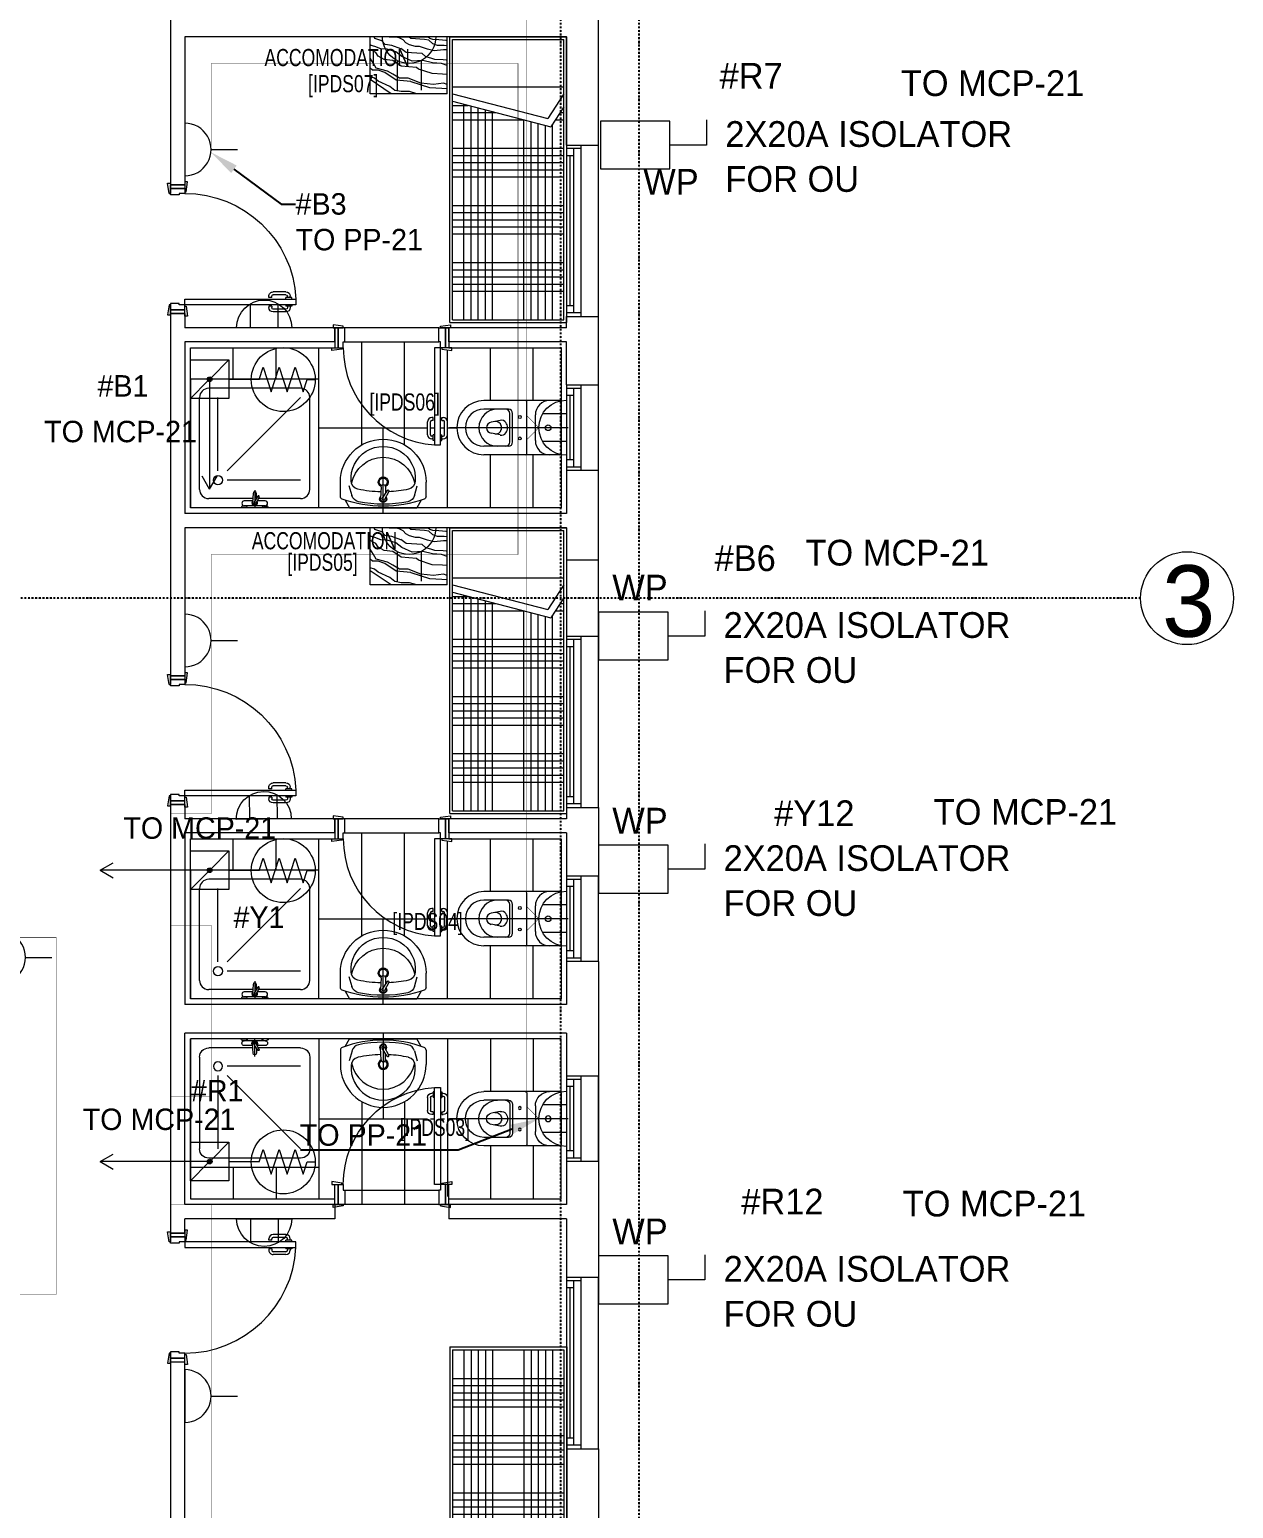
# Model space of a CAD drawing. Header units: metres. Extents: x 85953 to 212055, y -1481497 to -1363692.
# Drawn here: x 111294 to 119723, y -1388507 to -1378159 of the extents above; entities that cross this region are included whole.
import ezdxf
from ezdxf import colors
from ezdxf.entities.mleader import LeaderData, LeaderLine
from ezdxf.math import Vec2, Vec3

# ---------------------------------------------------------------- set-up
doc = ezdxf.new("R2010")
doc.units = ezdxf.units.M
doc.linetypes.add('DASHDOT', pattern=[25.4, 12.7, -6.35, 0, -6.35])
for name, color, linetype, lineweight in [('72_EGR_BASE_TEXT', 8, 'Continuous', 0), ('Aluminum', 8, 'Continuous', 0), ('AxisBalloons_2', 8, 'Continuous', 0), ('car', 8, 'Continuous', 0), ('Medical Equipment and Furniture', 8, 'Continuous', 0), ('Proj', 8, 'Continuous', 0), ('SANIT', 8, 'Continuous', 0), ('Structure', 8, 'Continuous', 9), ('TEXT', 8, 'Continuous', 0), ('Tiles', 8, 'Continuous', 0), ('Walls', 8, 'Continuous', 0), ('Wooden Joinery', 8, 'Continuous', 0)]:
    doc.layers.add(name, color=color, linetype=linetype, lineweight=lineweight)
doc.layers.add('AMA-SO-POWER', color=7, linetype='Continuous', true_color=0x487e3e)
doc.layers.add('axes', color=8, linetype='Continuous')
for name, color, linetype, lineweight, true_color in [('E-POWR', 7, 'Continuous', 9, 0x487e3e), ('E-POWR-IDEN _1-100_', 7, 'Continuous', 9, 0x487e3e), ('E-PW', 7, 'Continuous', 9, 0x487e3e), ('EXF', 7, 'Continuous', 0, 0x487e3e)]:
    doc.layers.add(name, color=color, linetype=linetype, lineweight=lineweight, true_color=true_color)
doc.styles.add('Optima_5', font='', dxfattribs={"height": 3.001645})
doc.styles.get("Standard").update_dxf_attribs({"font": 'GOTHIC.TTF'})
doc.styles.add('X3G_ENTITY_2587EA', font='swisscl.ttf', dxfattribs={"height": 200})
doc.styles.get('Optima_5').set_extended_font_data('Optima')

# ---------------------------------------------------------------- blocks, each defined once
blk = doc.blocks.new('NORMAL SOCKET')
at = {"layer": 'E-POWR'}
for p, q in [((0, 308), (0, 615)), ((-308, 0), (308, 0))]:
    blk.add_line(p, q, dxfattribs=at)
blk.add_ellipse((0, 0), major_axis=(33, 306), ratio=1, start_param=4.81904, end_param=7.960633, dxfattribs=at)
blk = doc.blocks.new('GI-041_dwg_E-SKT2-3902840-GI-041')
at = {"layer": 'E-POWR'}
blk.add_line((0.198, 0), (-0.198, 0), dxfattribs=at)
at = {"layer": 'E-PW'}
for p, q in [((-0.088, 0.177), (-0.088, 0.394)), ((0.088, 0.177), (0.088, 0.394)), ((-0.147, 0), (0.147, 0))]:
    blk.add_line(p, q, dxfattribs=at)
blk.add_arc((0, 0), 0.197, 0.0142, 180.0142, dxfattribs=at)
blk = doc.blocks.new('GI-041_dwg__U120-3902841-GI-041')
at = {"layer": 'E-POWR', "flags": 128}
blk.add_lwpolyline([(-0.1145, 0), (0.1145, 0), (0.1145, 0.1572), (-0.1145, 0.1572)], close=True, dxfattribs=at)
blk.add_lwpolyline([(0.2354, 0.1613), (0.2354, 0.0786), (0.1145, 0.0786)], dxfattribs=at)
blk = doc.blocks.new('WALL OUTLET')
at = {"layer": 'E-POWR', "extrusion": (9.94399e-05, 4.90741e-07, 1)}
blk.add_line((-193, 0, 0), (193, 0, 0), dxfattribs=at)
blk.add_line((-193, 0, 0), (193, 0, 0), dxfattribs=at)
at = {"layer": 'E-POWR', "extrusion": (9.94399e-05, 4.90741e-07, 1), "elevation": 0}
for points in [[(-97, 0), (-97, 168)], [(97, 0), (97, 168)]]:
    blk.add_lwpolyline(points, dxfattribs=at)
at = {"layer": 'E-POWR', "extrusion": (9.94399e-05, 4.90741e-07, 1)}
blk.add_arc((0, 0, 0), 193, 359.9963, 179.9963, dxfattribs=at)
blk = doc.blocks.new('E-WATER HEATER SKT')
at = {"layer": 'E-POWR'}
h = blk.add_hatch(color=256, dxfattribs=at)
h.dxf.hatch_style = 1
h.paths.add_polyline_path([(-0.4153, 0.0019, 1), (-0.4426, 0.0019, 1)])
for p, q in [((-0.5415, -0.1106), (-0.5415, 0.1144)), ((-0.5415, 0.1144), (-0.3165, 0.1144))]:
    blk.add_line(p, q, dxfattribs=at)
blk.add_lwpolyline([(-0.5415, 0.1144), (-0.3165, 0.1144), (-0.3165, -0.1106), (-0.5415, -0.1106)], close=True, dxfattribs=at)
for points in [[(-0.4208, 0.01), (-0.3165, 0.1144)], [(-0.1398, 0), (-0.3165, 0)], [(-0.1398, 0), (-0.1165, 0.0717), (-0.0932, 0)], [(-0.1398, 0), (-0.1165, 0.0717), (-0.0699, -0.0717), (-0.0233, 0.0717), (0.0233, -0.0717), (0.0699, 0.0717), (0.1165, -0.0717), (0.1398, 0), (0.1865, 0)], [(-0.0932, 0), (-0.0699, -0.0717), (-0.0466, 0)], [(-0.0466, 0), (-0.0233, 0.0717), (0, 0)], [(0, 0), (0.0233, -0.0717), (0.0466, 0)], [(0.0466, 0), (0.0699, 0.0717), (0.0932, 0)], [(0.0932, 0), (0.1165, -0.0717), (0.1398, 0)], [(-0.5415, -0.1106), (-0.4371, -0.0063)]]:
    blk.add_lwpolyline(points, dxfattribs=at)
for centre, radius in [((0, 0), 0.1865), ((-0.429, 0.0019), 0.0137)]:
    blk.add_circle(centre, radius, dxfattribs=at)
blk = doc.blocks.new('arrow')
at = {"layer": 'E-POWR'}
for points in [[(139990, -1398285), (140758, -1398285), (140758, -1398285)], [(140758, -1398285), (140667, -1398232)], [(140758, -1398285), (140667, -1398337)]]:
    blk.add_lwpolyline(points, dxfattribs=at)
blk = doc.blocks.new('Bedside')
at = {"layer": 'Medical Equipment and Furniture'}
for p, q in [((-470528, -309418), (-470528, -308878)), ((-470528, -308878), (-470128, -308878)), ((-470128, -309418), (-470128, -308878)), ((-470528, -309418), (-470128, -309418))]:
    blk.add_line(p, q, dxfattribs=at)
for points in [[(-470528, -309025), (-470428, -308878)], [(-470528, -309204), (-470512, -309154), (-470512, -309095), (-470504, -309052), (-470475, -309017), (-470439, -308935), (-470417, -308908), (-470409, -308878)], [(-470461, -309418), (-470453, -309391), (-470461, -309322), (-470453, -309233), (-470417, -309144), (-470417, -309083), (-470390, -309037), (-470369, -308999), (-470348, -308921), (-470315, -308901), (-470277, -308879), (-470276, -308878)], [(-470377, -308980), (-470361, -308935), (-470361, -308895), (-470348, -308878)], [(-470330, -309418), (-470315, -309378), (-470310, -309315), (-470293, -309248), (-470299, -309172), (-470266, -309099), (-470233, -309059), (-470215, -308997), (-470212, -308952), (-470195, -308910), (-470188, -308886), (-470185, -308878)], [(-470294, -309036), (-470288, -308976), (-470263, -308935), (-470237, -308917), (-470220, -308883), (-470220, -308882)], [(-470212, -309094), (-470188, -309030), (-470182, -308982), (-470157, -308959), (-470139, -308910), (-470128, -308906)], [(-470492, -309418), (-470490, -309379), (-470485, -309295), (-470444, -309166), (-470440, -309162), (-470432, -309061), (-470377, -308980)], [(-470392, -309418), (-470390, -309385), (-470386, -309313), (-470355, -309216), (-470343, -309203), (-470334, -309096), (-470294, -309036)], [(-470294, -309418), (-470291, -309413), (-470290, -309390), (-470287, -309332), (-470266, -309266), (-470246, -309243), (-470237, -309130), (-470211, -309092)], [(-470220, -309418), (-470220, -309391), (-470226, -309327), (-470215, -309279), (-470195, -309223), (-470195, -309196), (-470185, -309154), (-470171, -309127), (-470150, -309109), (-470136, -309082), (-470128, -309055)], [(-470192, -309418), (-470190, -309396), (-470188, -309350), (-470177, -309316), (-470152, -309288), (-470147, -309258), (-470139, -309164), (-470128, -309148)], [(-470157, -309418), (-470153, -309411), (-470150, -309358), (-470148, -309317), (-470141, -309296), (-470128, -309281)]]:
    blk.add_lwpolyline(points, dxfattribs=at)
blk = doc.blocks.new('bed domestic1')
at = {"layer": 'Medical Equipment and Furniture'}
for p, q in [((-472128, -309435), (-470128, -309435)), ((-472128, -309435), (-472128, -310255)), ((-472108, -309455), (-470148, -309455)), ((-472108, -309455), (-472108, -310235)), ((-471908, -309455), (-471908, -310235)), ((-471858, -309455), (-471858, -310235)), ((-471808, -309455), (-471808, -310235)), ((-471758, -309455), (-471758, -310235)), ((-471708, -309455), (-471708, -310235)), ((-471508, -309455), (-471508, -310235)), ((-471458, -309455), (-471458, -310235)), ((-471408, -309455), (-471408, -310235)), ((-471358, -309455), (-471358, -310235)), ((-471308, -309455), (-471308, -310235)), ((-471108, -309455), (-471108, -310235)), ((-471058, -309455), (-471058, -310235)), ((-471008, -309455), (-471008, -310235)), ((-470958, -309455), (-470958, -310235)), ((-470908, -309455), (-470908, -310235)), ((-470579, -309455), (-470757, -310143)), ((-470708, -309455), (-470708, -309952)), ((-470528, -309455), (-470700, -310121)), ((-470658, -309455), (-470658, -309758)), ((-470608, -309455), (-470608, -309564)), ((-470478, -309455), (-470478, -310235)), ((-470148, -309455), (-470148, -310235)), ((-470128, -309435), (-470128, -310255)), ((-472108, -309535), (-470600, -309535)), ((-472108, -309585), (-470613, -309585)), ((-472108, -309635), (-470626, -309635)), ((-472108, -309685), (-470639, -309685)), ((-472108, -309735), (-470652, -309735)), ((-472108, -309955), (-470708, -309955)), ((-472108, -310005), (-470721, -310005)), ((-472108, -310055), (-470734, -310055)), ((-472108, -310105), (-470747, -310105)), ((-470618, -310235), (-470757, -310143)), ((-470528, -310235), (-470700, -310121)), ((-472108, -310155), (-470739, -310155)), ((-472108, -310235), (-470148, -310235)), ((-470708, -310176), (-470708, -310235)), ((-470658, -310209), (-470658, -310235)), ((-472128, -310255), (-470128, -310255))]:
    blk.add_line(p, q, dxfattribs=at)
blk = doc.blocks.new('PORTE9010')
at = {"layer": 'Wooden Joinery'}
for p, q in [((-0.311, 1.168), (-0.321, 1.168)), ((-0.311, 1.148), (-0.321, 1.148)), ((-0.311, 1.178), (-0.311, 1.138)), ((-0.301, 1.178), (-0.311, 1.178)), ((-0.261, 1.178), (-0.251, 1.178)), ((-0.251, 1.178), (-0.251, 1.138)), ((-0.251, 1.168), (-0.241, 1.168)), ((-0.251, 1.148), (-0.241, 1.148)), ((-0.351, 1.138), (-0.351, 1.048)), ((-0.331, 1.138), (-0.331, 1.048)), ((-0.311, 1.038), (-0.321, 1.038)), ((-0.301, 1.138), (-0.311, 1.138)), ((-0.311, 1.038), (-0.311, 1.018)), ((-0.261, 1.138), (-0.251, 1.138)), ((-0.251, 1.038), (-0.241, 1.038)), ((-0.251, 1.038), (-0.251, 1.018)), ((-0.231, 1.138), (-0.231, 1.048)), ((-0.211, 1.138), (-0.211, 1.048)), ((-0.311, 1.018), (-0.321, 1.018)), ((-0.251, 1.018), (-0.241, 1.018))]:
    blk.add_line(p, q, dxfattribs=at)
for points in [[(-0.261, 0.429), (-0.261, 1.208), (-0.301, 1.208), (-0.301, 0.429)], [(-0.311, 0.429), (-0.311, 0.439), (-0.381, 0.449), (-0.381, 0.429)], [(0.489, 0.429), (0.489, 0.439), (0.559, 0.449), (0.559, 0.429)], [(-0.301, 0.329), (-0.301, 0.319), (-0.371, 0.309), (-0.371, 0.329)], [(0.479, 0.329), (0.479, 0.319), (0.549, 0.309), (0.549, 0.329)]]:
    blk.add_lwpolyline(points, close=True, dxfattribs=at)
for points in [[(-0.336, 0.429), (-0.336, 0.329), (-0.361, 0.329), (-0.361, 0.429), (-0.336, 0.429)], [(-0.336, 0.429), (-0.301, 0.429), (-0.301, 0.389), (-0.291, 0.389), (-0.291, 0.329), (-0.336, 0.329), (-0.336, 0.429)], [(0.514, 0.429), (0.479, 0.429), (0.479, 0.389), (0.469, 0.389), (0.469, 0.329), (0.514, 0.329), (0.514, 0.429)], [(0.514, 0.429), (0.514, 0.329), (0.539, 0.329), (0.539, 0.429), (0.514, 0.429)]]:
    blk.add_lwpolyline(points, dxfattribs=at)
for centre, radius, start, end in [((-0.321, 1.138), 0.03, 90, 180), ((-0.321, 1.138), 0.01, 90, 180), ((-0.301, 0.429), 0.78, 0, 87.0605), ((-0.241, 1.138), 0.03, 0, 90), ((-0.241, 1.138), 0.01, 0, 90), ((-0.321, 1.048), 0.03, 180, 270), ((-0.321, 1.048), 0.01, 180, 270), ((-0.241, 1.048), 0.01, 270, 0), ((-0.241, 1.048), 0.03, 270, 0)]:
    blk.add_arc(centre, radius, start, end, dxfattribs=at)
blk = doc.blocks.new('A$C26754117')
at = {"layer": 'car'}
for p, q in [((750, 820), (90, 820)), ((90, 720), (750, 720))]:
    blk.add_line(p, q, dxfattribs=at)
at = {"layer": 'Wooden Joinery'}
for p, q in [((670, 71), (670, 161)), ((690, 71), (690, 161)), ((710, 191), (700, 191)), ((710, 171), (700, 171)), ((710, 171), (710, 191)), ((770, 191), (780, 191)), ((770, 171), (770, 191)), ((770, 171), (780, 171)), ((790, 71), (790, 161)), ((810, 71), (810, 161)), ((710, 61), (700, 61)), ((710, 41), (700, 41)), ((710, 31), (710, 71)), ((720, 71), (710, 71)), ((720, 31), (710, 31)), ((760, 71), (770, 71)), ((760, 31), (770, 31)), ((770, 31), (770, 71)), ((770, 61), (780, 61)), ((770, 41), (780, 41))]:
    blk.add_line(p, q, dxfattribs=at)
for points in [[(80, 820), (80, 830), (10, 840), (10, 820)], [(760, 820), (760, 830), (830, 840), (830, 820)], [(70, 680), (70, 670), (0, 660), (0, 680)], [(720, 680), (720, 1), (760, 1), (760, 680)], [(770, 680), (770, 670), (840, 660), (840, 680)]]:
    blk.add_lwpolyline(points, close=True, dxfattribs=at)
for points in [[(45, 680), (45, 820), (20, 820), (20, 680), (45, 680)], [(45, 680), (80, 680), (80, 720), (90, 720), (90, 820), (45, 820), (45, 680)], [(795, 680), (760, 680), (760, 720), (750, 720), (750, 820), (795, 820), (795, 680)], [(795, 680), (795, 820), (820, 820), (820, 680), (795, 680)]]:
    blk.add_lwpolyline(points, dxfattribs=at)
for centre, radius, start, end in [((760, 680), 680, 180, 266.6277), ((700, 161), 30, 90, 180), ((700, 161), 10, 90, 180), ((780, 161), 30, 0, 90), ((780, 161), 10, 0, 90), ((700, 71), 30, 180, 270), ((700, 71), 10, 180, 270), ((780, 71), 10, 270, 0), ((780, 71), 30, 270, 0)]:
    blk.add_arc(centre, radius, start, end, dxfattribs=at)
blk = doc.blocks.new('SHOWER TRAY 80x80')
at = {"layer": 'SANIT'}
for p, q in [((0, 0), (0, 0.8)), ((0.8, 0.8), (0, 0.8)), ((0.1143, 0.7429), (0.6857, 0.7429)), ((0.8, 0), (0.8, 0.8)), ((0.0571, 0.4124), (0.0571, 0.6857)), ((0.7429, 0.1143), (0.7429, 0.6857)), ((0.1714, 0.1143), (0.1714, 0.5714)), ((0.2286, 0.6286), (0.6857, 0.6286)), ((0.2286, 0.5714), (0.6857, 0.1143)), ((0.01, 0.455), (0.01, 0.475)), ((0.0163, 0.475), (0.01, 0.475)), ((0.0125, 0.335), (0.0125, 0.465)), ((0.0425, 0.4133), (0.0425, 0.465)), ((0.11, 0.4), (0, 0.4)), ((0.0125, 0.455), (0.01, 0.455)), ((0.0667, 0.3728), (0.0271, 0.3939)), ((0.0895, 0.4105), (0.0316, 0.4139)), ((0.0407, 0.3866), (0.0316, 0.3861)), ((0.0715, 0.3808), (0.0334, 0.4058)), ((0.0425, 0.335), (0.0425, 0.3857)), ((0.0571, 0.1143), (0.0571, 0.3779)), ((0.0608, 0.3878), (0.0895, 0.3895)), ((0.01, 0.345), (0.01, 0.325)), ((0.0125, 0.345), (0.01, 0.345)), ((0.0163, 0.325), (0.01, 0.325)), ((0, 0), (0.8, 0)), ((0.1143, 0.0571), (0.6857, 0.0571))]:
    blk.add_line(p, q, dxfattribs=at)
blk.add_circle((0.1714, 0.6286), 0.0286, dxfattribs=at)
for centre, radius, start, end in [((0.1143, 0.6857), 0.0571, 90, 180), ((0.6857, 0.6857), 0.0571, 360, 90), ((0, 0.475), 0.01, 0, 90), ((0.0275, 0.465), 0.015, 0, 180), ((0, 0.455), 0.01, 270, 0), ((0.03, 0.4), 0.0175, 49.63201, 309.25255), ((0.03, 0.4), 0.014, 83.26708, 276.73292), ((0.03, 0.4), 0.00676, 54.04228, 244.58733), ((0.0691, 0.3768), 0.00467, 239.31481, 59.31481), ((0.0895, 0.4), 0.0105, 270, 90), ((0, 0.345), 0.01, 0, 90), ((0, 0.325), 0.01, 270, 0), ((0.0275, 0.335), 0.015, 180, 0), ((0.1143, 0.1143), 0.0571, 180, 270), ((0.6857, 0.1143), 0.0571, 270, 360)]:
    blk.add_arc(centre, radius, start, end, dxfattribs=at)
blk = doc.blocks.new('lav-manta 60')
at = {"layer": 'SANIT'}
for p, q in [((-0.266, -0.053), (-0.236, 0)), ((-0.236, 0), (0.236, 0)), ((0, 0.04), (0, -0.56)), ((0.266, -0.053), (0.236, 0)), ((-0.3, -0.079), (-0.3, -0.18)), ((-0.218, -0.084), (-0.238, -0.154)), ((-0.015, -0.147), (-0.02, -0.064)), ((0.027, -0.121), (-0.008, -0.067)), ((0.039, -0.114), (0.009, -0.058)), ((0.019, -0.077), (0.02, -0.064)), ((0.218, -0.084), (0.238, -0.154)), ((0.3, -0.079), (0.3, -0.18)), ((0.015, -0.147), (0.017, -0.106))]:
    blk.add_line(p, q, dxfattribs=at)
for centre, radius, start, end in [((-0.28, -0.079), 0.02, 109.8229, 180), ((0, -0.856), 0.846, 70.1771, 109.8229), ((-0.161, -0.101), 0.06, 101.8086, 164.0794), ((0, -0.87), 0.846, 78.1914, 101.8086), ((0, -0.062), 0.025, 320.7474, 220.368), ((0, -0.062), 0.02, 353.2671, 186.682), ((0, -0.062), 0.00966, 25.4127, 215.9577), ((0.161, -0.101), 0.06, 15.9206, 78.1914), ((0.28, -0.079), 0.02, 0, 70.1771), ((0, -0.18), 0.3, 180, 0), ((0, -0.204), 0.225, 174.8142, 5.1858), ((-0.165, -0.189), 0.06, 102.0883, 174.8142), ((0, -0.128), 0.225, 190.6097, 349.3903), ((0, -0.957), 0.846, 91.1572, 102.0883), ((0, -0.18), 0.035, 115.3106, 64.6894), ((0, -0.18), 0.0275, 117.1496, 62.8504), ((0, -0.147), 0.015, 180, 0), ((0, -0.957), 0.846, 88.5486, 88.844), ((0.033, -0.118), 0.00666, 210.6852, 30.6852), ((0, -0.957), 0.846, 77.9117, 87.4274), ((0.165, -0.189), 0.06, 5.1858, 77.9117)]:
    blk.add_arc(centre, radius, start, end, dxfattribs=at)
blk = doc.blocks.new('WC manta')
at = {"layer": 'SANIT'}
for p, q in [((-0.13, 0.18), (-0.13, -0.18)), ((-0.12, 0.19), (0.41, 0.19)), ((0.109, 0.18), (0.109, -0.18)), ((0.239, 0.13), (0.41, 0.13)), ((-0.18, 0), (0.65, 0)), ((0.05, 0.09), (0.05, -0.09)), ((0.209, 0.1), (0.209, -0.1)), ((0.229, 0.1), (0.229, -0.1)), ((0.296, 0.051), (0.358, 0.039)), ((0.296, -0.051), (0.358, -0.039)), ((-0.12, -0.19), (0.41, -0.19)), ((0.239, -0.13), (0.41, -0.13))]:
    blk.add_line(p, q, dxfattribs=at)
for centre, radius in [((-0.04, 0), 0.02), ((0.159, 0.075), 0.01), ((0.159, -0.075), 0.01)]:
    blk.add_circle(centre, radius, dxfattribs=at)
for centre, radius, start, end in [((-0.12, 0.18), 0.01, 90, 180), ((-0.05, 0.09), 0.1, 0, 90), ((0.119, 0.18), 0.01, 90, 180), ((0.239, 0.1), 0.03, 90, 180), ((0.259, 0.1), 0.03, 90, 180), ((0.315, 0), 0.13, 270, 90), ((0.41, 0), 0.19, 270, 90), ((0.41, 0), 0.13, 270, 90), ((0.303, 0), 0.0588, 141.525, 218.475), ((0.288, 0.012), 0.04, 79.4289, 141.525), ((0.345, 0), 0.0588, 166.4176, 193.5824), ((0.327, 0.004), 0.04, 79.4289, 166.4176), ((0.351, 0), 0.04, 280.5711, 79.4289), ((-0.05, -0.09), 0.1, 270, 0), ((0.239, -0.1), 0.03, 180, 270), ((0.259, -0.1), 0.03, 180, 270), ((0.288, -0.012), 0.04, 218.475, 280.5711), ((0.327, -0.004), 0.04, 193.5824, 280.5711), ((-0.12, -0.18), 0.01, 180, 270), ((0.119, -0.18), 0.01, 180, 270)]:
    blk.add_arc(centre, radius, start, end, dxfattribs=at)

msp = doc.modelspace()

# ---------------------------------------------------------------- linework, layer by layer
at = {"layer": 'Aluminum'}
for p, q in [((115053.3, -1378966.7, -2.5), (115053.3, -1380166.7, -2.5)), ((115153.3, -1378991.7, -2.5), (115053.3, -1378991.7, -2.5)), ((115103.3, -1379041.7, -2.5), (115053.3, -1379041.7, -2.5)), ((115078.3, -1380091.7, -2.5), (115078.3, -1379041.7, -2.5)), ((115103.3, -1378991.7, -2.5), (115103.3, -1380141.7, -2.5)), ((115153.3, -1378966.7, -2.5), (115153.3, -1380166.7, -2.5)), ((115103.3, -1380091.7, -2.5), (115053.3, -1380091.7, -2.5)), ((115153.3, -1380141.7, -2.5), (115053.3, -1380141.7, -2.5)), ((115053.3, -1380644.7, -2.5), (115053.3, -1381244.7, -2.5)), ((115153.3, -1380669.7, -2.5), (115053.3, -1380669.7, -2.5)), ((115103.3, -1380669.7, -2.5), (115103.3, -1381219.7, -2.5)), ((115153.3, -1380644.7, -2.5), (115153.3, -1381244.7, -2.5)), ((115103.3, -1380719.7, -2.5), (115053.3, -1380719.7, -2.5)), ((115078.3, -1381169.7, -2.5), (115078.3, -1380719.7, -2.5)), ((115103.3, -1381169.7, -2.5), (115053.3, -1381169.7, -2.5)), ((115153.3, -1381219.7, -2.5), (115053.3, -1381219.7, -2.5)), ((115053.3, -1382402.7, -0.1), (115053.3, -1383602.7, -0.1)), ((115153.3, -1382427.7, -0.1), (115053.3, -1382427.7, -0.1)), ((115103.3, -1382427.7, -0.1), (115103.3, -1383577.7, -0.1)), ((115153.3, -1382402.7, -0.1), (115153.3, -1383602.7, -0.1)), ((115103.3, -1382477.7, -0.1), (115053.3, -1382477.7, -0.1)), ((115078.3, -1383527.7, -0.1), (115078.3, -1382477.7, -0.1)), ((115103.3, -1383527.7, -0.1), (115053.3, -1383527.7, -0.1)), ((115153.3, -1383577.7, -0.1), (115053.3, -1383577.7, -0.1)), ((115053.3, -1384080.7, -0.1), (115053.3, -1384680.7, -0.1)), ((115153.3, -1384105.7, -0.1), (115053.3, -1384105.7, -0.1)), ((115103.3, -1384105.7, -0.1), (115103.3, -1384655.7, -0.1)), ((115153.3, -1384080.7, -0.1), (115153.3, -1384680.7, -0.1)), ((115103.3, -1384155.7, -0.1), (115053.3, -1384155.7, -0.1)), ((115078.3, -1384605.7, -0.1), (115078.3, -1384155.7, -0.1)), ((115103.3, -1384605.7, -0.1), (115053.3, -1384605.7, -0.1)), ((115153.3, -1384655.7, -0.1), (115053.3, -1384655.7, -0.1)), ((115053.3, -1385480.7, 2.3), (115053.3, -1386080.7, 2.3)), ((115153.3, -1385505.7, 2.3), (115053.3, -1385505.7, 2.3)), ((115103.3, -1385555.7, 2.3), (115053.3, -1385555.7, 2.3)), ((115078.3, -1386005.7, 2.3), (115078.3, -1385555.7, 2.3)), ((115103.3, -1385505.7, 2.3), (115103.3, -1386055.7, 2.3)), ((115153.3, -1385480.7, 2.3), (115153.3, -1386080.7, 2.3)), ((115103.3, -1386005.7, 2.3), (115053.3, -1386005.7, 2.3)), ((115153.3, -1386055.7, 2.3), (115053.3, -1386055.7, 2.3)), ((115053.3, -1386889.7, 0.5), (115053.3, -1388089.7, 0.5)), ((115153.3, -1386914.7, 0.5), (115053.3, -1386914.7, 0.5)), ((115103.3, -1386914.7, 0.5), (115103.3, -1388064.7, 0.5)), ((115153.3, -1386889.7, 0.5), (115153.3, -1388089.7, 0.5)), ((115103.3, -1386964.7, 0.5), (115053.3, -1386964.7, 0.5)), ((115078.3, -1388014.7, 0.5), (115078.3, -1386964.7, 0.5)), ((115103.3, -1388014.7, 0.5), (115053.3, -1388014.7, 0.5)), ((115153.3, -1388064.7, 0.5), (115053.3, -1388064.7, 0.5))]:
    msp.add_line(p, q, dxfattribs=at)
at = {"layer": 'axes', "linetype": 'DASHDOT'}
for p, q in [((115013.3, -1477267.4, -0.1), (115013.3, -1366741.8, -0.1)), ((115563.3, -1477267.4, -0.1), (115563.3, -1366741.8, -0.1)), ((119073.3, -1382137.7, 2.3), (95447.5, -1382137.7, 2.3))]:
    msp.add_line(p, q, dxfattribs=at)
at = {"layer": 'AxisBalloons_2', "color": 1}
msp.add_circle((119398.3, -1382137.7, 2.3), 325, dxfattribs=at)
at = {"layer": 'E-POWR', "const_width": 3, "elevation": -4.8}
msp.add_lwpolyline([(112564.9, -1378997.8), (112564.9, -1378395.6), (114713.8, -1378395.6), (114713.8, -1381831.6), (112564.9, -1381831.6), (112564.9, -1383646.3), (112280.3, -1383646.3), (112280.3, -1384426.4), (112564.9, -1384426.4), (112564.9, -1385627.6), (112280.3, -1385627.6), (112280.3, -1386380.7), (112564.9, -1386380.7), (112564.9, -1389206.5), (113972.7, -1389206.5)], dxfattribs=at)
msp.add_lwpolyline([(110980.3, -1387010.9), (110980.3, -1384510.9), (111480.3, -1384510.9), (111480.3, -1387010.9)], close=True, dxfattribs=at)
at = {"layer": 'EXF', "const_width": 3}
msp.add_lwpolyline([(108984.4, -1370978.3), (112246.1, -1370978.3), (112333.3, -1370891.1), (112420.4, -1370978.3), (113546.1, -1370978.3), (113633.3, -1370891.1), (113720.4, -1370978.3), (114776.3, -1370978.3), (114772.9, -1377421.5), (114860.1, -1377508.7), (114772.9, -1377595.9), (114772.7, -1380857.5), (114859.8, -1380944.7), (114772.7, -1381031.9), (114772.7, -1384293.5), (114859.8, -1384380.7), (114772.7, -1384467.9), (114772.7, -1385693.5), (114859.8, -1385780.7), (114859.8, -1385780.7)], dxfattribs=at)
at = {"layer": 'Proj'}
for p, q in [((115278.3, -1380166.7, -2.5), (115278.3, -1378966.7, -2.5)), ((113320.3, -1380604.7, -0.1), (113320.3, -1380384.7, -0.1)), ((115278.3, -1381244.7, -2.5), (115278.3, -1380644.7, -2.5)), ((115278.3, -1383602.7, 2.3), (115278.3, -1382402.7, 2.3)), ((113320.3, -1384040.7, -0.1), (113320.3, -1383820.7, -0.1)), ((115278.3, -1384680.7, -0.1), (115278.3, -1384080.7, -0.1)), ((115278.3, -1386080.7, 2.3), (115278.3, -1385480.7, 2.3)), ((113320.3, -1386120.7, -0.1), (113320.3, -1386340.7, -0.1)), ((115278.3, -1388089.7, 0.5), (115278.3, -1386889.7, 0.5))]:
    msp.add_line(p, q, dxfattribs=at)
at = {"layer": 'Structure', "elevation": -0.1}
msp.add_lwpolyline([(115053.3, -1382402.7), (115278.3, -1382402.7), (115278.3, -1381872.7), (115053.3, -1381872.7)], close=True, dxfattribs=at)
at = {"layer": 'Tiles'}
for p, q in [((112720.3, -1380604.7, -0.1), (112720.3, -1380384.7, -0.1)), ((113020.3, -1380604.7, -0.1), (113020.3, -1380384.7, -0.1)), ((113620.3, -1381064.9, -0.1), (113620.3, -1380344.7, -0.1)), ((113920.3, -1381064.9, -0.1), (113920.3, -1380344.7, -0.1)), ((114220.3, -1381504.7, -0.1), (114220.3, -1380400.4, -0.1)), ((114520.3, -1380754.7, -0.1), (114520.3, -1380384.7, -0.1)), ((114820.3, -1380754.7, -0.1), (114820.3, -1380384.7, -0.1)), ((113320.3, -1380944.7, -0.1), (114080.3, -1380944.7, -0.1)), ((114100.3, -1380944.7, -0.1), (114130.3, -1380944.7, -0.1)), ((114170.3, -1380944.7, -0.1), (114200.3, -1380944.7, -0.1)), ((114220.3, -1380944.7, -0.1), (114285.3, -1380944.7, -0.1)), ((114520.3, -1381504.7, -0.1), (114520.3, -1381134.7, -0.1)), ((114820.3, -1381504.7, -0.1), (114820.3, -1381134.7, -0.1)), ((113620.3, -1384500.9, -0.1), (113620.3, -1383780.7, -0.1)), ((113920.3, -1384500.9, -0.1), (113920.3, -1383780.7, -0.1)), ((112720.3, -1384040.7, -0.1), (112720.3, -1383820.7, -0.1)), ((113020.3, -1384040.7, -0.1), (113020.3, -1383820.7, -0.1)), ((114220.3, -1384940.7, -0.1), (114220.3, -1383836.4, -0.1)), ((114520.3, -1384190.7, -0.1), (114520.3, -1383820.7, -0.1)), ((114820.3, -1384190.7, -0.1), (114820.3, -1383820.7, -0.1)), ((113320.3, -1384380.7, -0.1), (114080.3, -1384380.7, -0.1)), ((114100.3, -1384380.7, -0.1), (114130.3, -1384380.7, -0.1)), ((114170.3, -1384380.7, -0.1), (114200.3, -1384380.7, -0.1)), ((114220.3, -1384380.7, -0.1), (114285.3, -1384380.7, -0.1)), ((114520.3, -1384940.7, -0.1), (114520.3, -1384570.7, -0.1)), ((114820.3, -1384940.7, -0.1), (114820.3, -1384570.7, -0.1)), ((114220.3, -1385220.7, -0.1), (114220.3, -1386325, -0.1)), ((114520.3, -1385220.7, -0.1), (114520.3, -1385590.7, -0.1)), ((114820.3, -1385220.7, -0.1), (114820.3, -1385590.7, -0.1)), ((113620.3, -1385660.5, -0.1), (113620.3, -1386380.7, -0.1)), ((113920.3, -1385660.5, -0.1), (113920.3, -1386380.7, -0.1)), ((113320.3, -1385780.7, -0.1), (114080.3, -1385780.7, -0.1)), ((114100.3, -1385780.7, -0.1), (114130.3, -1385780.7, -0.1)), ((114170.3, -1385780.7, -0.1), (114200.3, -1385780.7, -0.1)), ((114220.3, -1385780.7, -0.1), (114285.3, -1385780.7, -0.1)), ((114520.3, -1385970.7, -0.1), (114520.3, -1386340.7, -0.1)), ((114820.3, -1385970.7, -0.1), (114820.3, -1386340.7, -0.1)), ((112720.3, -1386120.7, -0.1), (112720.3, -1386340.7, -0.1)), ((113020.3, -1386120.7, -0.1), (113020.3, -1386340.7, -0.1))]:
    msp.add_line(p, q, dxfattribs=at)
at = {"layer": 'Tiles', "elevation": -0.1}
for points in [[(114230.3, -1380384.7), (115015.3, -1380384.7), (115015.3, -1381504.7), (112420.3, -1381504.7), (112420.3, -1380384.7), (113430.3, -1380384.7)], [(114230.3, -1383820.7), (115015.3, -1383820.7), (115015.3, -1384940.7), (112420.3, -1384940.7), (112420.3, -1383820.7), (113430.3, -1383820.7)], [(114230.3, -1386340.7), (115015.3, -1386340.7), (115015.3, -1385220.7), (112420.3, -1385220.7), (112420.3, -1386340.7), (113430.3, -1386340.7)]]:
    msp.add_lwpolyline(points, dxfattribs=at)
at = {"layer": 'Walls'}
for p, q in [((112280.3, -1376708.7, -0.1), (112280.3, -1379244.7, -0.1)), ((115278.3, -1378966.7, -2.5), (115278.3, -1377808.7, -2.5)), ((115053.3, -1378208.7, -0.1), (112380.3, -1378208.7, -0.1)), ((112380.3, -1378208.7, -0.1), (112380.3, -1379244.7, -0.1)), ((115053.3, -1378966.7, -2.5), (115053.3, -1378208.7, -2.5)), ((115053.3, -1378966.7, -2.5), (115278.3, -1378966.7, -2.5)), ((112380.3, -1379244.7, -0.1), (112280.3, -1379244.7, -0.1)), ((112380.3, -1380144.7, -0.1), (112280.3, -1380144.7, -0.1)), ((112280.3, -1380144.7, -0.1), (112280.3, -1382680.7, -0.1)), ((112380.3, -1380144.7, -0.1), (112380.3, -1380244.7, -0.1)), ((115053.3, -1380166.7, -2.5), (115278.3, -1380166.7, -2.5)), ((115053.3, -1380244.7, -2.5), (115053.3, -1380166.7, -2.5)), ((115278.3, -1380644.7, -2.5), (115278.3, -1380166.7, -2.5)), ((113430.3, -1380244.7, -0.1), (112380.3, -1380244.7, -0.1)), ((113430.3, -1380344.7, -0.1), (113430.3, -1380244.7, -0.1)), ((114230.3, -1380344.7, -0.1), (114230.3, -1380244.7, -0.1)), ((115053.3, -1380244.7, -0.1), (114230.3, -1380244.7, -0.1)), ((112380.3, -1380344.7, -0.1), (112380.3, -1381544.7, -0.1)), ((113430.3, -1380344.7, -0.1), (112380.3, -1380344.7, -0.1)), ((115053.3, -1380344.7, -0.1), (114230.3, -1380344.7, -0.1)), ((115053.3, -1380644.7, -2.5), (115053.3, -1380344.7, -2.5)), ((115053.3, -1380644.7, -2.5), (115278.3, -1380644.7, -2.5)), ((115053.3, -1381244.7, -2.5), (115053.3, -1381544.7, -2.5)), ((115278.3, -1381244.7, -2.5), (115053.3, -1381244.7, -2.5)), ((115278.3, -1381872.7, -2.5), (115278.3, -1381244.7, -2.5)), ((115053.3, -1381544.7, -0.1), (112380.3, -1381544.7, -0.1)), ((112380.3, -1381644.7, -0.1), (112380.3, -1382680.7, -0.1)), ((115053.3, -1381644.7, -0.1), (112380.3, -1381644.7, -0.1)), ((115053.3, -1381644.7, -2.5), (115053.3, -1381872.7, -2.5)), ((115053.3, -1382474.7, -0.1), (115053.3, -1383680.7, -0.1)), ((112380.3, -1382680.7, -0.1), (112280.3, -1382680.7, -0.1)), ((112380.3, -1383580.7, -0.1), (112280.3, -1383580.7, -0.1)), ((112280.3, -1383580.7, -0.1), (112280.3, -1386570.7, -0.1)), ((112380.3, -1383580.7, -0.1), (112380.3, -1383680.7, -0.1)), ((115053.3, -1383602.7, -0.1), (115278.3, -1383602.7, -0.1)), ((115278.3, -1383602.7, -0.1), (115278.3, -1384080.7, -0.1)), ((113430.3, -1383680.7, -0.1), (112380.3, -1383680.7, -0.1)), ((113430.3, -1383780.7, -0.1), (113430.3, -1383680.7, -0.1)), ((115053.3, -1383680.7, -0.1), (114230.3, -1383680.7, -0.1)), ((114230.3, -1383780.7, -0.1), (114230.3, -1383680.7, -0.1)), ((113430.3, -1383780.7, -0.1), (112380.3, -1383780.7, -0.1)), ((112380.3, -1383780.7, -0.1), (112380.3, -1384980.7, -0.1)), ((115053.3, -1383780.7, -0.1), (114230.3, -1383780.7, -0.1)), ((115053.3, -1383780.7, -0.1), (115053.3, -1384080.7, -0.1)), ((115053.3, -1384080.7, -0.1), (115278.3, -1384080.7, -0.1)), ((115053.3, -1384680.7, -0.1), (115053.3, -1384980.7, -0.1)), ((115278.3, -1384680.7, -0.1), (115053.3, -1384680.7, -0.1)), ((115278.3, -1384680.7, -0.1), (115278.3, -1386889.7, 1.7)), ((115053.3, -1384980.7, -0.1), (112380.3, -1384980.7, -0.1)), ((115053.3, -1385180.7, -0.1), (112380.3, -1385180.7, -0.1)), ((112380.3, -1386380.7, -0.1), (112380.3, -1385180.7, -0.1)), ((115053.3, -1385180.7, 2.3), (115053.3, -1386380.7, 1.1)), ((115053.3, -1385480.7, 2.3), (115278.3, -1385480.7, 2.3)), ((115278.3, -1386080.7, 2.3), (115053.3, -1386080.7, 2.3)), ((113430.3, -1386380.7, -0.1), (112380.3, -1386380.7, -0.1)), ((113430.3, -1386380.7, -0.1), (113430.3, -1386480.7, -0.1)), ((115053.3, -1386380.7, 1.1), (114230.3, -1386380.7, -0.1)), ((114230.3, -1386380.7, -0.1), (114230.3, -1386480.7, -0.1)), ((112380.3, -1386580.7, -0.1), (112380.3, -1386480.7, -0.1)), ((113430.3, -1386480.7, -0.1), (112380.3, -1386480.7, -0.1)), ((115053.3, -1386480.7, 2.3), (114230.3, -1386480.7, -0.1)), ((115053.3, -1386480.7, 2.3), (115053.3, -1386889.7, 1.7)), ((112380.3, -1386580.7, -0.1), (112280.3, -1386580.7, -0.1)), ((115053.3, -1386889.7, 1.7), (115278.3, -1386889.7, 1.7)), ((112280.3, -1387410.7, -0.1), (112280.3, -1389602.7, -0.1)), ((112380.3, -1389377.7, -0.1), (112380.3, -1387480.7, -0.1)), ((115053.3, -1388089.7, 1.7), (115053.3, -1389072.7, 3.5)), ((115053.3, -1388089.7, 1.7), (115278.3, -1388089.7, 1.7)), ((115278.3, -1388089.7, 1.7), (115278.3, -1389072.7, 2.3))]:
    msp.add_line(p, q, dxfattribs=at)

# ---------------------------------------------------------------- block references
at = {"layer": 'AMA-SO-POWER', "color": 85, "xscale": 1200, "yscale": 1200, "zscale": 1200}
for p in [(113070.1, -1380607.9, -4.8), (113070.1, -1384043.9, -4.8), (113070.1, -1386082.1)]:
    msp.add_blockref('E-WATER HEATER SKT', p, dxfattribs=at)
at = {"layer": 'E-POWR', "extrusion": (0, 0, -1), "xscale": 947.6469886575187, "yscale": 947.6469886575187, "zscale": -947.6469886575187, "rotation": 179.9927754182219}
for p in [(-113951.4, -1378208.7, 4.8), (-113951.4, -1381644.7, 4.8)]:
    msp.add_blockref('GI-041_dwg_E-SKT2-3902840-GI-041', p, dxfattribs=at)
at = {"layer": 'E-POWR', "xscale": 0.6, "yscale": 0.6, "zscale": 0.6}
for p, rotation in [((112380.3, -1378997.8, -4.8), 269.9999995842093), ((112380.3, -1382433.8, -4.8), 269.9999995842093), ((111080.3, -1384651, -4.8), 269.9999995310641), ((112380.3, -1387720.9, -4.8), 269.9999995842093)]:
    msp.add_blockref('NORMAL SOCKET', p, dxfattribs=dict(at, rotation=rotation))
at = {"layer": 'E-POWR', "xscale": 2127.341102341351, "yscale": 2127.341102341351, "zscale": 2127.341102341351}
for p in [(115534.1, -1379133.9, -7.2), (115521.9, -1382569.9, -4.8), (115521.9, -1384200.9, 0), (115521.9, -1387075.1, 0)]:
    msp.add_blockref('GI-041_dwg__U120-3902841-GI-041', p, dxfattribs=at)
at = {"layer": 'E-POWR', "xscale": -1}
for p, rotation in [((112937, -1380244.7, 0), 359.997882090106), ((115053.3, -1380944.7, -7.2), 89.99788209010902), ((112933.8, -1383683.3, -2.4), 0.7939850794685555), ((115053.3, -1384380.7, -4.8), 89.99787896538444), ((115053.3, -1385780.7, -2.5), 89.99787896538444), ((112937, -1386480.8, -4.8), 179.9978820901088)]:
    msp.add_blockref('WALL OUTLET', p, dxfattribs=dict(at, rotation=rotation))
at = {"layer": 'E-POWR', "color": 85}
for p, rotation in [((1510840, -1240616.4, -4.8), 269.9999727859559), ((252544, -2782326.5, -4.8), 179.9999455720044), ((252544, -2784364.6), 179.9999455720044)]:
    msp.add_blockref('arrow', p, dxfattribs=dict(at, rotation=rotation))
at = {"layer": 'Medical Equipment and Furniture', "rotation": 90}
for name, p in [('Bedside', (-195199.3, -908081.1, -2.5)), ('bed domestic1', (-195199.3, -908081.1, -2.5)), ('Bedside', (-195199.3, -911517.1, -0.1)), ('bed domestic1', (-195199.3, -911517.1, -0.1))]:
    msp.add_blockref(name, p, dxfattribs=at)
at = {"layer": 'Medical Equipment and Furniture', "xscale": -1, "rotation": 90}
msp.add_blockref('bed domestic1', (-195199.3, -1859505.3, -0.1), dxfattribs=at)
at = {"layer": 'SANIT'}
for name, p, xscale, yscale, zscale, rotation in [('SHOWER TRAY 80x80', (113320.3, -1381504.7, -0.1), 1125.00003893818, 1125.00003893818, 1125.00003893818, 90.00000000000001), ('WC manta', (114885.3, -1380944.7, -0.1), 1000, 1000, 1000, 180), ('lav-manta 60', (113770.3, -1381504.7, -0.1), -1000, 1000, 1000, 180), ('SHOWER TRAY 80x80', (113320.3, -1384940.7, -0.1), 1125.00003893818, 1125.00003893818, 1125.00003893818, 90.00000000000001), ('WC manta', (114885.3, -1384380.7, -0.1), 1000, 1000, 1000, 180), ('lav-manta 60', (113770.3, -1384940.7, -0.1), -1000, 1000, 1000, 180), ('SHOWER TRAY 80x80', (113320.3, -1385220.7, -0.1), -1125.00003893818, 1125.00003893818, 1125.00003893818, 90)]:
    msp.add_blockref(name, p, dxfattribs=dict(at, xscale=xscale, yscale=yscale, zscale=zscale, rotation=rotation))
at = {"layer": 'SANIT', "yscale": 1000, "zscale": 1000}
for name, p, xscale in [('lav-manta 60', (113770.3, -1385220.7, -0.1), 1000), ('WC manta', (114885.3, -1385780.7, -0.1), -1000)]:
    msp.add_blockref(name, p, dxfattribs=dict(at, xscale=xscale))
at = {"layer": 'Wooden Joinery', "yscale": 1000, "zscale": 1000}
for p, xscale, rotation in [((111951.5, -1379783.6, -0.1), -1000, 269.9999999997332), ((111951.5, -1383219.6, -0.1), -1000, 269.9999999997332), ((111951.5, -1386941.8, -0.1), 1000, 270.0000000002668)]:
    msp.add_blockref('PORTE9010', p, dxfattribs=dict(at, xscale=xscale, rotation=rotation))
at = {"layer": 'Wooden Joinery'}
for p in [(113410.3, -1381064.7, -0.1), (113410.3, -1384500.7, -0.1)]:
    msp.add_blockref('A$C26754117', p, dxfattribs=at)
at = {"layer": 'Wooden Joinery', "xscale": -1, "rotation": 180}
msp.add_blockref('A$C26754117', (113410.3, -1385560.7, -0.1), dxfattribs=at)

# ---------------------------------------------------------------- texts
at = {"layer": '72_EGR_BASE_TEXT', "char_height": 120, "attachment_point": 2, "style": 'X3G_ENTITY_2587EA'}
for s, insert in [('ACCOMODATION', (113448.1, -1378294.3, 2.3)), ('[IPDS07]', (113490, -1378477, 2.3)), ('[IPDS06]', (113920.3, -1380704.8, -0.1)), ('ACCOMODATION', (113359.5, -1381675.6, 2.3)), ('[IPDS05]', (113345.4, -1381825.8, 2.3)), ('[IPDS04]', (114080.3, -1384339.5, -0.1)), ('[IPDS03]', (114132.1, -1385780.7, -0.1))]:
    msp.add_mtext(s, dxfattribs=dict(at, insert=insert))
at = {"layer": 'E-POWR'}
for p in [(111396.2, -1381046.4, -7.2), (111951, -1383821.2, -7.2), (111666.4, -1385859.3, -2.4)]:
    msp.add_text('TO MCP-21', height=150, dxfattribs=at).set_placement(p)
at = {"layer": 'E-POWR', "char_height": 180.1, "attachment_point": 1, "rotation": 360, "line_spacing_factor": 1.047943, "style": 'Optima_5'}
for s, insert in [('#R7', (116125.5, -1378392.3)), ('TO MCP-21', (117394.1, -1378443.4)), ('TO MCP-21', (116726.4, -1381729)), ('#B6', (116090.2, -1381767.5)), ('#Y12', (116507.3, -1383552.6)), ('TO MCP-21', (117624.5, -1383543.4)), ('#R12', (116277.1, -1386270.1)), ('TO MCP-21', (117407.4, -1386284.2))]:
    msp.add_mtext(s, dxfattribs=dict(at, insert=insert))
at = {"layer": 'E-POWR', "char_height": 150, "attachment_point": 1}
for s, insert in [('#B1', (111769.8, -1380577)), ('#Y1', (112721.8, -1384295.1)), ('#R1', (112424.1, -1385509.1, -4.8))]:
    msp.add_mtext_dynamic_manual_height_columns(s, width=599.796, gutter_width=177, heights=[0], dxfattribs=dict(at, insert=insert))
at = {"layer": 'E-POWR-IDEN _1-100_', "attachment_point": 1, "rotation": 360, "line_spacing_factor": 1.047943, "style": 'Optima_5'}
for s, insert, char_height, width in [('2X20A ISOLATOR\\PFOR OU', (116165.7, -1378799.4, 0), 180.099, 2475.925), ('WP', (115591.2, -1379133.9, -7.2), 180.1, 3.637978807091713e-12), ('WP', (115374.1, -1381973.6, 7.2), 180.1, 3.637978807091713e-12), ('2X20A ISOLATOR\\PFOR OU', (116153.4, -1382235.4, 2.4), 180.099, 2475.925), ('WP', (115374.1, -1383604.6, 12), 180.1, 3.637978807091713e-12), ('2X20A ISOLATOR\\PFOR OU', (116153.4, -1383866.4, 7.2), 180.099, 2475.925), ('WP', (115374.1, -1386478.8, 12), 180.1, 3.637978807091713e-12), ('2X20A ISOLATOR\\PFOR OU', (116153.4, -1386740.6, 7.2), 180.099, 2475.925)]:
    msp.add_mtext(s, dxfattribs=dict(at, insert=insert, char_height=char_height, width=width))
at = {"layer": 'TEXT', "insert": (119223.6, -1381907.5, 2.3), "char_height": 500, "attachment_point": 1}
msp.add_mtext_dynamic_manual_height_columns('3', width=1.122, gutter_width=1, heights=[0], dxfattribs=at)

# ---------------------------------------------------------------- leaders
at = {"layer": 'E-POWR'}
ml = msp.add_multileader_mtext('Standard', dxfattribs=at)
ml.set_content('#B3\\PTO PP-21', color=256)
ml.set_leader_properties()
ml.build(insert=Vec2(0, 0))
ml.multileader.update_dxf_attribs({"text_right_attachment_type": 6, "dogleg_length": 100, "arrow_head_size": 200})
ctx = ml.context
ctx.base_point, ctx.char_height, ctx.arrow_head_size, ctx.landing_gap_size, ctx.plane_origin = Vec3(113156.4, -1379380.4, -4.8), 150, 200, 0.09, Vec3(114344.3, -1380105.2, -4.8)
ctx.right_attachment = 6
notes = []
notes.append((ctx, [(0, (1, 1, 0), (113056.4, -1379380.4, -4.8), (1, 0), 100, [(0, [(112563.9, -1379017.4, -4.8)], 0, [])])]))
ctx.mtext.insert, ctx.mtext.width, ctx.mtext.flow_direction = Vec3(113156.5, -1379303.5, -4.8), 850.756, 5
at = {"layer": 'EXF', "color": 85}
ml = msp.add_multileader_mtext('Standard', dxfattribs=at)
ml.set_content('TO PP-21', color=85)
ml.set_leader_properties()
ml.build(insert=Vec2(0, 0))
ml.multileader.update_dxf_attribs({"text_right_attachment_type": 6, "dogleg_length": 0.36, "arrow_head_size": 200})
ctx = ml.context
ctx.base_point, ctx.char_height, ctx.arrow_head_size, ctx.landing_gap_size, ctx.plane_origin = Vec3(113252.7, -1385896.1), 150, 200, 0.09, Vec3(115586.9, -1387540.3)
ctx.right_attachment, ctx.text_align_type = 6, 2
notes.append((ctx, [(1, (1, 1, 0), (114295.7, -1385999.2), (-1, 0), 217.6, [(0, [(114859.9, -1385780.7)], 0, [])])]))
ctx.mtext.insert, ctx.mtext.width, ctx.mtext.alignment, ctx.mtext.flow_direction = Vec3(114078, -1385819.2), 1252.001, 3, 5
for ctx, leaders in notes:
    for number, flags, end, landing, length, lines in leaders:
        leader = LeaderData()
        leader.index, (leader.has_last_leader_line, leader.has_dogleg_vector, leader.attachment_direction) = number, flags
        leader.last_leader_point, leader.dogleg_vector, leader.dogleg_length = Vec3(end), Vec3(landing), length
        for number, points, colour, breaks in lines:
            line = LeaderLine()
            line.index, line.vertices, line.color, line.breaks = number, Vec3.list(points), colors.encode_raw_color(colour), breaks
            leader.lines.append(line)
        ctx.leaders.append(leader)

doc.saveas('drawing.dxf')
